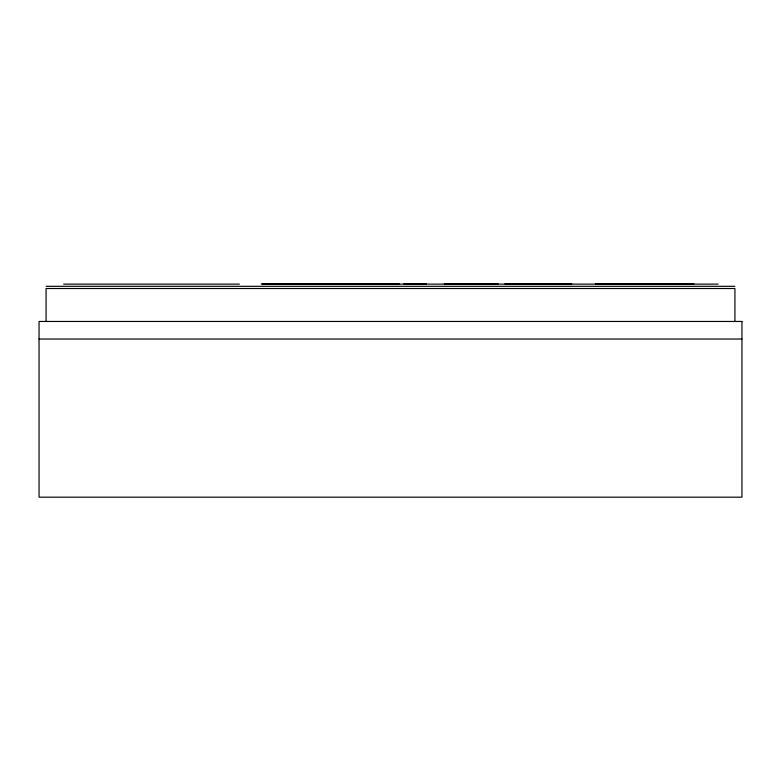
<?xml version="1.0" encoding="UTF-8"?>
<svg xmlns="http://www.w3.org/2000/svg" width="781" height="781" viewBox="0 0 781 781"><rect width="100%" height="100%" fill="white"/><g stroke="black" fill="none" stroke-linecap="round" stroke-linejoin="round"><path stroke-width="1.17" d="M262.201 283.815L399.237 283.815M403.855 283.815L426.26 283.815M444.369 283.815L498.151 283.815M504.917 283.815L525.008 283.815M525.633 283.815L571.702 283.815M595.386 283.815L670.576 283.815M671.484 283.815L693.889 283.815M63.651 284.118L239.376 284.118M261.215 284.118L718.1 284.118M46.079 286.315L734.921 286.315M39.05 339.032L741.95 339.032M734.921 321.46L734.921 288.511L46.079 288.511L46.079 321.46M741.95 321.46L39.05 321.46L39.05 497.185L741.95 497.185L741.95 321.46"/></g></svg>
